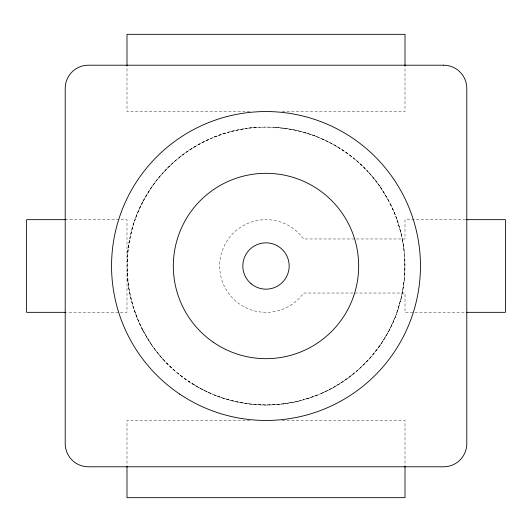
<?xml version="1.0" encoding="UTF-8"?>
<svg xmlns="http://www.w3.org/2000/svg" width="532" height="532" viewBox="0 0 532 532"><rect width="100%" height="100%" fill="white"/><g stroke="black" fill="none" stroke-linecap="round" stroke-linejoin="round"><path stroke-width="0.4" stroke-dasharray="2.66 2" d="M127.514 275.483C126.609 262.901 127.248 250.073 130.047 237.744M401.953 294.256C404.752 281.927 405.391 269.099 404.486 256.517M130.047 294.256C127.248 281.927 126.609 269.099 127.514 256.517M404.486 275.483C405.71 262.894 404.433 250.1 401.953 237.744M127.068 261.545L128.777 243.816L132.741 226.446L135.108 219.477M127.633 252.653C129.515 235.038 134.53 217.834 142.603 202.06M396.892 312.523L401.52 296.929L404.367 279.347M130.48 235.071C140.076 192.657 170.626 155.637 210.699 138.666M389.397 329.94L396.453 314.006L401.52 296.929M135.547 217.994C141.864 201.296 151.208 185.854 163.098 172.548M321.301 393.334C355.788 378.624 383.499 349.185 396.453 314.006M142.756 201.701L151.992 186.473M380.008 345.527L389.244 330.299M152.471 185.868L157.319 179.331L169.296 166.144L175.893 160.152M379.529 346.132L368.902 359.452M164.488 171.198C173.219 162.12 182.868 153.608 193.894 147.417M367.512 360.802L356.108 371.848M178.373 158.303C192.996 146.214 210.266 137.349 228.541 132.269M353.627 373.697L349.138 377.401L338.106 384.583M193.874 147.411C209.947 137.296 228.328 131.065 247.087 128.358M338.126 384.589C327.532 391.499 315.562 396.2 303.459 399.732M284.913 403.642C337.92 396.905 384.357 356.799 399.259 305.554C409.208 271.426 405.856 233.615 389.397 202.06M213.837 137.15C253.87 120.824 301.398 124.488 338.126 147.411M193.874 384.589C210.02 394.385 228.261 401.354 247.107 403.436A108.807 108.807 0 0 0 284.893 403.436L292.573 402.445L301.258 400.463L318.163 394.85M230.742 131.537L248.225 128.132L257.096 127.281M230.742 400.463C253.804 406.428 278.196 406.428 301.258 400.463M248.225 128.132L266 126.995L283.775 128.132M283.775 403.868L266 405.005L248.225 403.868M249.814 111.547L126.995 111.547L126.995 66.706M282.186 111.547L405.005 111.547L405.005 65.21M65.21 219.663L126.995 219.663L126.995 312.337L66.427 312.337M465.573 219.663L405.005 219.663L405.005 238.968L303.632 238.968A46.337 46.337 0 0 0 235.058 231.506A46.337 46.337 0 0 0 235.058 300.494A46.337 46.337 0 0 0 303.632 293.032L405.005 293.032L405.005 312.337L466.79 312.337M249.814 420.453L126.995 420.453L126.995 465.294M282.186 420.453L405.005 420.453L405.005 466.79M274.904 127.281L292.573 129.555L301.258 131.537M284.913 128.358L292.573 129.555L309.804 134.077L318.163 137.15M247.087 403.642L239.427 402.445L222.196 397.923L213.837 394.85M303.459 132.269C321.734 137.349 339.004 146.214 353.627 158.303M228.541 399.732C210.266 394.651 192.996 385.786 178.373 373.697M321.301 138.666C338.791 146.041 354.565 157.352 367.512 171.198M210.699 393.334C193.209 385.959 177.435 374.648 164.488 360.802M338.106 147.417C354.505 156.993 368.45 170.499 379.529 185.868M193.894 384.583C177.495 375.007 163.55 361.501 152.471 346.132M356.108 160.152C374.142 175.686 388.107 195.703 396.453 217.994M127.633 279.347C131.224 314.877 148.654 348.679 175.893 371.848M368.902 172.548C388.806 194.645 401.387 223.061 404.367 252.653M135.547 314.006C141.851 330.705 151.221 346.132 163.098 359.452M380.008 186.473L389.244 201.701M142.756 330.299L151.992 345.527M142.603 329.94L138.892 322.266L132.741 305.554L130.48 296.929M135.108 312.523L132.741 305.554L128.777 288.184L127.068 270.456M396.892 219.477L401.52 235.071"/><path stroke-width="0.8" d="M65.596 219.663L26.6 219.663L26.6 312.337L65.596 312.337M466.404 219.663L505.4 219.663L505.4 312.337L466.404 312.337M405.005 65.875L405.005 34.321L126.995 34.321L126.995 65.875M405.005 466.125L405.005 497.679L126.995 497.679L126.995 466.125M443.622 65.21L88.379 65.21A23.169 23.169 0 0 0 65.21 88.379L65.21 443.622A23.169 23.169 0 0 0 88.379 466.79L443.622 466.79A23.169 23.169 0 0 0 466.79 443.622L466.79 88.379A23.169 23.169 0 0 0 443.622 65.21M179.683 394.079A154.453 154.453 0 0 0 420.081 276.713A154.453 154.453 0 0 0 198.237 127.208A154.453 154.453 0 0 0 179.683 394.079M213.192 342.156A92.668 92.668 0 0 0 358.355 273.654A92.668 92.668 0 0 0 226.452 182.19A92.668 92.668 0 0 0 213.192 342.156M251.111 283.749A23.169 23.169 0 0 0 288.816 270.023A23.169 23.169 0 0 0 258.073 244.228A23.169 23.169 0 0 0 251.111 283.749"/></g></svg>
